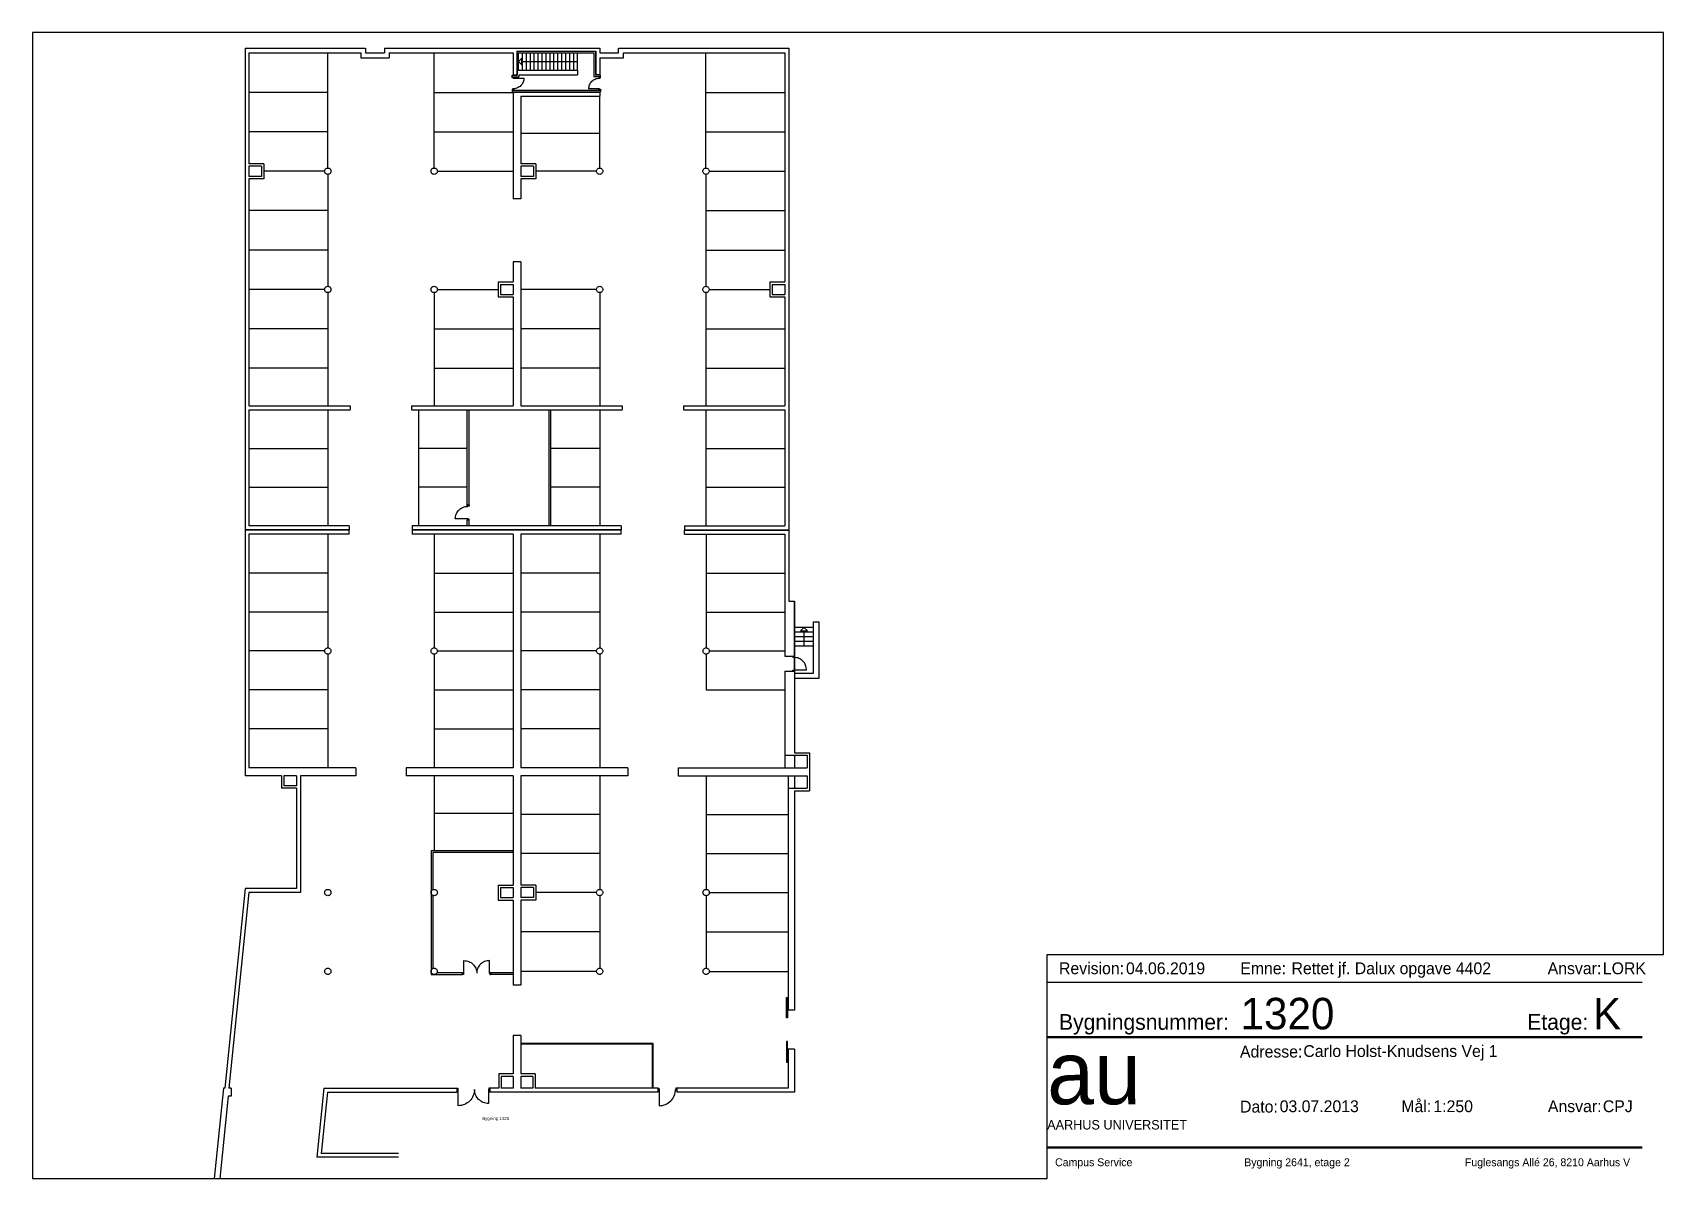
# Paper-space layout 'A3_pdf_liggende' of a CAD drawing. Header units: millimetres. Extents: x 0 to 414, y 0 to 291.
# The model-space entities are those that its viewports show. They can reach past a viewport. Long polylines and large blocks are cut down to what shows.
import ezdxf

# ---------------------------------------------------------------- set-up
doc = ezdxf.new("R2010")
doc.units = ezdxf.units.MM
doc.header["$LTSCALE"] = 100
doc.linetypes.add('HIDDEN', pattern=[5, 4, -1])
for name, color, linetype in [('A10--T', 1, 'Continuous'), ('A12----', 1, 'Continuous'), ('a22--l-', 1, 'Continuous'), ('A22--U-', 3, 'Continuous'), ('A24----', 1, 'Continuous'), ('A321---', 1, 'Continuous'), ('A403---', 61, 'Continuous')]:
    doc.layers.add(name, color=color, linetype=linetype)
doc.layers.add('tegningsopsætning', color=7, linetype='Continuous', lineweight=50)
doc.styles.add('ARIAL', font='arial.ttf')
doc.styles.add('ISO', font='ISO')
doc.styles.add('tegningshoved str 3', font='', dxfattribs={"height": 3})
doc.styles.add('tegningshoved str 8', font='', dxfattribs={"height": 8})
doc.styles.get('tegningshoved str 3').set_extended_font_data('AU Passata')
doc.styles.get('tegningshoved str 8').set_extended_font_data('AU Passata')

# ---------------------------------------------------------------- blocks, each defined once
blk = doc.blocks.new('Tegningshoved')
at = {"layer": 'tegningsopsætning'}
for points in [[(0, 28), (151, 28)], [(0, 0), (151, 0)]]:
    blk.add_lwpolyline(points, dxfattribs=at)
at = {"layer": 'tegningsopsætning', "attachment_point": 1}
for s, width, insert, char_height in [('{\\fAU Passata|b0|i0|c0|p34;Bygningsnummer:}', 14.039, (3, 33.89), 4), ('{\\fAU Passata|b0|i0|c0|p34;Etage:}', 14.039, (121.82, 33.89), 4), ('{\\fAU Passata|b0|i0|c0|p34;Adresse:}', 14.039, (48.92, 25.86), 3), ('{\\fAU Passata|b0|i0|c0|p34;Mål:}', 14.039, (89.85, 12), 3), ('{\\fAU Passata|b0|i0|c0|p34;Dato:}', 14.039, (48.94, 11.9), 3), ('{\\fAU Passata|b0|i0|c0|p34;Ansvar:}', 14.039, (127.06, 12), 3), ('{\\fAU Passata|b0|i0|c0|p34;AARHUS UNIVERSITET}', 76.8942, (0, 7), 2.4)]:
    blk.add_mtext_dynamic_manual_height_columns(s, width=width, gutter_width=1250, heights=[0], dxfattribs=dict(at, insert=insert, char_height=char_height))
at = {"layer": 'tegningsopsætning', "attachment_point": 1, "style": 'ISO'}
for s, width, heights, insert, char_height in [('{\\fAU Peto|b0|i0|c0|p82;au}', 20.8914, [10], (0, 27), 16), ('{\\fAU Passata Light|b0|i0|c0|p34;Campus Service^I^I^I^IBygning 2641, etage 2^I^I^I^IFuglesangs Allé 26, 8210 Aarhus V}', 148.2946, [0], (2, -2.71), 2)]:
    blk.add_mtext_dynamic_manual_height_columns(s, width=width, gutter_width=1250, heights=heights, dxfattribs=dict(at, insert=insert, char_height=char_height))
blk = doc.blocks.new('aml. tegningshoved blok')
blk.add_blockref('Tegningshoved', (-156.36, 7.8))
at = {"layer": 'tegningsopsætning'}
for tag, p, height, style in [('XXXX', (-107.28, 37.8), 8, 'tegningshoved str 8'), ('X', (-17.84, 37.8), 8, 'tegningshoved str 8'), ('XXX', (-91.36, 30.8), 3, 'tegningshoved str 3'), ('XX.XX.2012', (-97.36, 16.8), 3, 'tegningshoved str 3'), ('1:XXX', (-58.36, 16.8), 3, 'tegningshoved str 3'), ('XXX', (-15.36, 16.8), 3, 'tegningshoved str 3')]:
    blk.add_attdef(tag, p, '', height=height, dxfattribs=dict(at, style=style))
blk = doc.blocks.new('Rev. blok')
for points in [[(-151, 11), (0, 11)], [(-151, 4), (0, 4)]]:
    blk.add_lwpolyline(points)
at = {"char_height": 3, "attachment_point": 1, "style": 'tegningshoved str 3'}
for s, insert in [('Revision:', (-148, 9)), ('Emne:', (-102, 9)), ('Ansvar:', (-24, 9))]:
    blk.add_mtext_dynamic_manual_height_columns(s, width=7, gutter_width=15, heights=[0], dxfattribs=dict(at, insert=insert))
at = {"style": 'tegningshoved str 3'}
for tag, p in [('XX.XX.2012', (-131, 6)), ('XXX', (-89, 6)), ('XXX', (-10, 6))]:
    blk.add_attdef(tag, p, '', height=3, dxfattribs=at)
blk = doc.blocks.new('PIL')
for p, q in [((0, 0), (-212, -212)), ((0, 0), (212, -212)), ((-212, -212), (212, -212))]:
    blk.add_line(p, q)
blk = doc.blocks.new('D121V')
for p, q in [((20, 0), (20, 110)), ((20, 110), (70, 110)), ((70, 0), (20, 0)), ((70, 110), (70, 0)), ((90, 30), (90, -1000)), ((1140, 110), (1140, 0)), ((1190, 110), (1140, 110)), ((1140, 0), (1190, 0)), ((1190, 0), (1190, 110))]:
    blk.add_line(p, q)
blk.add_arc((90, 30), 1030, 270, 0)
blk = doc.blocks.new('D97H')
for points in [[(-950, 110), (-900, 110), (-900, 0), (-950, 0)], [(-20, 0), (-20, 110), (-70, 110), (-70, 0)]]:
    blk.add_lwpolyline(points, close=True)
blk.add_lwpolyline([(-90, 30), (-90, -760, -0.4142136), (-880, 30)], format="xyb")
blk = doc.blocks.new('D85H')
for points in [[(-830, 0), (-780, 0), (-780, 110), (-830, 110)], [(-70, 110), (-20, 110), (-20, 0), (-70, 0)]]:
    blk.add_lwpolyline(points, close=True)
blk.add_lwpolyline([(-90, 30), (-90, -640, -0.4142136), (-760, 30)], format="xyb")
blk = doc.blocks.new('D97V')
for points in [[(20, 0), (20, 110), (70, 110), (70, 0)], [(950, 0), (950, 110), (900, 110), (900, 0)]]:
    blk.add_lwpolyline(points, close=True)
blk.add_lwpolyline([(90, 30), (90, -760, 0.4142136), (880, 30, 0.4142136)], format="xyb")

msp = doc.modelspace()

# ---------------------------------------------------------------- linework, layer by layer
at = {"layer": 'A12----'}
for p, q in [((-138902027, 257800707), (-138902027, 257770157)), ((-138902027, 257800707), (-138894377, 257800707)), ((-138894377, 257800707), (-138894377, 257800407)), ((-138893177, 257800707), (-138879527, 257800707)), ((-138893177, 257800707), (-138893177, 257800407)), ((-138884777, 257800527), (-138879777, 257800527)), ((-138884777, 257800527), (-138884777, 257799017)), ((-138879777, 257800527), (-138879777, 257799017)), ((-138879527, 257800707), (-138879527, 257800407)), ((-138878327, 257800707), (-138867537, 257800707)), ((-138878327, 257800407), (-138878327, 257800707)), ((-138867537, 257800707), (-138867537, 257770157)), ((-138901777, 257800407), (-138901777, 257793382)), ((-138901777, 257800407), (-138894677, 257800407)), ((-138894677, 257800407), (-138894677, 257800107)), ((-138894677, 257800107), (-138892877, 257800107)), ((-138894377, 257800407), (-138893177, 257800407)), ((-138892877, 257800407), (-138885027, 257800407)), ((-138892877, 257800407), (-138892877, 257800107)), ((-138885027, 257800407), (-138885027, 257799017)), ((-138879527, 257800407), (-138878327, 257800407)), ((-138879527, 257800107), (-138878027, 257800107)), ((-138879527, 257800107), (-138879527, 257799017)), ((-138878027, 257800407), (-138867787, 257800407)), ((-138878027, 257800107), (-138878027, 257800407)), ((-138867787, 257800407), (-138867787, 257785882)), ((-138885027, 257799017), (-138884777, 257799017)), ((-138879527, 257799017), (-138879777, 257799017)), ((-138885027, 257797927), (-138885027, 257791157)), ((-138885027, 257797927), (-138879527, 257797927)), ((-138884527, 257797677), (-138879527, 257797677)), ((-138884527, 257797677), (-138884527, 257793382)), ((-138879527, 257797927), (-138879527, 257797677)), ((-138900827, 257793382), (-138901777, 257793382)), ((-138900827, 257793382), (-138900827, 257792432)), ((-138883577, 257793382), (-138884527, 257793382)), ((-138883577, 257793382), (-138883577, 257792432)), ((-138900977, 257793232), (-138901777, 257793232)), ((-138901777, 257793232), (-138901777, 257792582)), ((-138900977, 257792582), (-138901777, 257792582)), ((-138901777, 257792432), (-138901777, 257778032)), ((-138900827, 257792432), (-138901777, 257792432)), ((-138900977, 257793232), (-138900977, 257792582)), ((-138884527, 257793232), (-138884527, 257792582)), ((-138884527, 257793232), (-138884527, 257792582)), ((-138883727, 257793232), (-138884527, 257793232)), ((-138883727, 257792582), (-138884527, 257792582)), ((-138884527, 257792432), (-138884527, 257791157)), ((-138883577, 257792432), (-138884527, 257792432)), ((-138883727, 257793232), (-138883727, 257792582)), ((-138884527, 257791157), (-138885027, 257791157)), ((-138885027, 257787157), (-138885027, 257785882)), ((-138884527, 257787157), (-138885027, 257787157)), ((-138884527, 257787157), (-138884527, 257778032)), ((-138885977, 257785882), (-138885977, 257784932)), ((-138885977, 257785882), (-138885027, 257785882)), ((-138885827, 257785732), (-138885027, 257785732)), ((-138885827, 257785732), (-138885827, 257785082)), ((-138885827, 257785082), (-138885027, 257785082)), ((-138885027, 257785732), (-138885027, 257785082)), ((-138885027, 257785732), (-138885027, 257785082)), ((-138868737, 257785882), (-138867787, 257785882)), ((-138868737, 257785882), (-138868737, 257784932)), ((-138868587, 257785732), (-138868587, 257785082)), ((-138868587, 257785732), (-138867787, 257785732)), ((-138868587, 257785082), (-138867787, 257785082)), ((-138867787, 257785732), (-138867787, 257785082)), ((-138885977, 257784932), (-138885027, 257784932)), ((-138885027, 257784932), (-138885027, 257778032)), ((-138868737, 257784932), (-138867787, 257784932)), ((-138867787, 257784932), (-138867787, 257778032)), ((-138901777, 257778032), (-138895357, 257778032)), ((-138901777, 257777782), (-138901777, 257770407)), ((-138901777, 257777782), (-138895357, 257777782)), ((-138895357, 257778032), (-138895357, 257777782)), ((-138891457, 257778032), (-138885027, 257778032)), ((-138891457, 257778032), (-138891457, 257777782)), ((-138891457, 257777782), (-138878107, 257777782)), ((-138884527, 257778032), (-138878107, 257778032)), ((-138878107, 257778032), (-138878107, 257777782)), ((-138874207, 257778032), (-138867787, 257778032)), ((-138874207, 257778032), (-138874207, 257777782)), ((-138874207, 257777782), (-138867787, 257777782)), ((-138867787, 257777782), (-138867787, 257770407)), ((-138895417, 257770157), (-138902027, 257770157)), ((-138902027, 257770137), (-138902027, 257754567)), ((-138895417, 257770137), (-138902027, 257770137)), ((-138895417, 257770407), (-138901777, 257770407)), ((-138901777, 257769887), (-138901777, 257755067)), ((-138895417, 257769887), (-138901777, 257769887)), ((-138895417, 257770407), (-138895417, 257770157)), ((-138895417, 257769887), (-138895417, 257770137)), ((-138878157, 257770407), (-138891417, 257770407)), ((-138891417, 257770407), (-138891417, 257770157)), ((-138878157, 257770157), (-138891417, 257770157)), ((-138891417, 257770137), (-138891417, 257769887)), ((-138878157, 257770137), (-138891417, 257770137)), ((-138885027, 257769887), (-138891417, 257769887)), ((-138885027, 257769887), (-138885027, 257755067)), ((-138884527, 257769887), (-138884527, 257755067)), ((-138878157, 257769887), (-138884527, 257769887)), ((-138878157, 257770407), (-138878157, 257770157)), ((-138878157, 257769887), (-138878157, 257770137)), ((-138874157, 257770407), (-138874157, 257770157)), ((-138874157, 257770407), (-138867787, 257770407)), ((-138874157, 257770157), (-138867537, 257770157)), ((-138874157, 257769887), (-138874157, 257770137)), ((-138874157, 257770137), (-138867537, 257770137)), ((-138874157, 257769887), (-138867787, 257769887)), ((-138867787, 257769887), (-138867787, 257762157)), ((-138867537, 257770137), (-138867537, 257765627)), ((-138867537, 257765627), (-138867167, 257765627)), ((-138867167, 257765627), (-138867167, 257756017)), ((-138865967, 257764327), (-138865617, 257764327)), ((-138865967, 257761077), (-138865967, 257764327)), ((-138865617, 257764327), (-138865617, 257760727)), ((-138867787, 257762157), (-138867277, 257762157)), ((-138867787, 257761187), (-138867787, 257755867)), ((-138867787, 257761187), (-138867277, 257761187)), ((-138867167, 257761077), (-138865967, 257761077)), ((-138865617, 257760727), (-138867167, 257760727)), ((-138895007, 257755067), (-138901777, 257755067)), ((-138895007, 257755067), (-138895007, 257754567)), ((-138885027, 257755067), (-138891807, 257755067)), ((-138891807, 257755067), (-138891807, 257754567)), ((-138877747, 257755067), (-138884527, 257755067)), ((-138877747, 257755067), (-138877747, 257754567)), ((-138874547, 257755067), (-138866367, 257755067)), ((-138874547, 257755067), (-138874547, 257754567)), ((-138867787, 257755867), (-138866367, 257755867)), ((-138867167, 257756017), (-138866217, 257756017)), ((-138866367, 257755867), (-138866367, 257755067)), ((-138866217, 257756017), (-138866217, 257753617)), ((-138899707, 257754567), (-138902027, 257754567)), ((-138899707, 257754567), (-138899707, 257753767)), ((-138899557, 257754567), (-138899557, 257753917)), ((-138898757, 257754567), (-138899557, 257754567)), ((-138898757, 257754567), (-138898757, 257753917)), ((-138898507, 257754567), (-138898507, 257747157)), ((-138895007, 257754567), (-138898507, 257754567)), ((-138885027, 257754567), (-138891807, 257754567)), ((-138885027, 257754567), (-138885027, 257747632)), ((-138884527, 257754567), (-138884527, 257747632)), ((-138877747, 257754567), (-138884527, 257754567)), ((-138874547, 257754567), (-138866367, 257754567)), ((-138866367, 257754567), (-138866367, 257753767)), ((-138898757, 257753767), (-138899707, 257753767)), ((-138898757, 257753917), (-138899557, 257753917)), ((-138898757, 257753767), (-138898757, 257747407)), ((-138867567, 257753767), (-138867567, 257739687)), ((-138867567, 257753767), (-138866367, 257753767)), ((-138867167, 257753617), (-138867167, 257739687)), ((-138867167, 257753617), (-138866217, 257753617)), ((-138902008, 257747407), (-138903300, 257734747)), ((-138901782, 257747157), (-138903048, 257734747)), ((-138898757, 257747407), (-138902008, 257747407)), ((-138898507, 257747157), (-138901782, 257747157)), ((-138885977, 257747632), (-138885027, 257747632)), ((-138885977, 257747632), (-138885977, 257746682)), ((-138885827, 257747482), (-138885827, 257746832)), ((-138885827, 257747482), (-138885027, 257747482)), ((-138885827, 257746832), (-138885027, 257746832)), ((-138885027, 257747482), (-138885027, 257746832)), ((-138885027, 257747482), (-138885027, 257746832)), ((-138883577, 257747632), (-138884527, 257747632)), ((-138883727, 257747482), (-138884527, 257747482)), ((-138884527, 257747482), (-138884527, 257746832)), ((-138884527, 257747482), (-138884527, 257746832)), ((-138883727, 257746832), (-138884527, 257746832)), ((-138883727, 257747482), (-138883727, 257746832)), ((-138883577, 257747632), (-138883577, 257746682)), ((-138885977, 257746682), (-138885027, 257746682)), ((-138885027, 257746682), (-138885027, 257741287)), ((-138884527, 257746682), (-138884527, 257741287)), ((-138883577, 257746682), (-138884527, 257746682)), ((-138884527, 257741287), (-138885027, 257741287)), ((-138867167, 257739687), (-138867567, 257739687)), ((-138885027, 257738087), (-138885027, 257735647)), ((-138884527, 257738087), (-138885027, 257738087)), ((-138884527, 257738087), (-138884527, 257735647)), ((-138867567, 257737217), (-138867567, 257734747)), ((-138867167, 257737217), (-138867567, 257737217)), ((-138867167, 257737217), (-138867167, 257734497)), ((-138885927, 257735647), (-138885927, 257734747)), ((-138885027, 257735647), (-138885927, 257735647)), ((-138885777, 257735497), (-138885777, 257734747)), ((-138885027, 257735497), (-138885777, 257735497)), ((-138885027, 257735497), (-138885027, 257734747)), ((-138883627, 257735647), (-138884527, 257735647)), ((-138883777, 257735497), (-138884527, 257735497)), ((-138884527, 257735497), (-138884527, 257734747)), ((-138883777, 257735497), (-138883777, 257734747)), ((-138883627, 257735647), (-138883627, 257734747)), ((-138903400, 257734747), (-138905029, 257718778)), ((-138903300, 257734747), (-138903400, 257734747)), ((-138902899, 257734747), (-138903048, 257734747)), ((-138902899, 257734747), (-138902899, 257734247)), ((-138897017, 257734747), (-138897464, 257730367)), ((-138896791, 257734497), (-138897189, 257730597)), ((-138897017, 257734747), (-138888587, 257734747)), ((-138896791, 257734497), (-138888587, 257734497)), ((-138888587, 257734747), (-138888587, 257734497)), ((-138886487, 257734747), (-138886487, 257734497)), ((-138885927, 257734747), (-138886487, 257734747)), ((-138875842, 257734497), (-138886487, 257734497)), ((-138885027, 257734747), (-138885777, 257734747)), ((-138883777, 257734747), (-138884527, 257734747)), ((-138875842, 257734747), (-138883627, 257734747)), ((-138875842, 257734747), (-138875842, 257734497)), ((-138867567, 257734747), (-138874632, 257734747)), ((-138874632, 257734747), (-138874632, 257734497)), ((-138867167, 257734497), (-138874632, 257734497)), ((-138903099, 257734247), (-138904681, 257718742)), ((-138902899, 257734247), (-138903099, 257734247)), ((-138892297, 257730367), (-138897464, 257730367)), ((-138892297, 257730597), (-138897189, 257730597))]:
    msp.add_line(p, q, dxfattribs=at)
at = {"layer": 'A12----', "color": 15}
for p, q in [((-138867787, 257755867), (-138867787, 257755067)), ((-138867167, 257755867), (-138867167, 257755067)), ((-138867567, 257754567), (-138867567, 257753767)), ((-138867167, 257754567), (-138867167, 257753767))]:
    msp.add_line(p, q, dxfattribs=at)
at = {"layer": 'A12----'}
for centre in [(-138896777, 257792907), (-138890027, 257792907), (-138879527, 257792907), (-138872787, 257792907), (-138896777, 257785407), (-138890027, 257785407), (-138879527, 257785407), (-138872787, 257785407), (-138896777, 257762477), (-138890027, 257762477), (-138879527, 257762477), (-138872777, 257762477), (-138896777, 257747157), (-138890027, 257747157), (-138879527, 257747157), (-138872777, 257747157), (-138896777, 257742157), (-138890027, 257742157), (-138879527, 257742157), (-138872777, 257742157)]:
    msp.add_circle(centre, 200, dxfattribs=at)
at = {"layer": 'a22--l-', "color": 15, "linetype": 'HIDDEN'}
for points in [[(-138876137, 257734747), (-138876137, 257737587), (-138884527, 257737587)], [(-138876187, 257734747), (-138876187, 257737537), (-138884527, 257737537)]]:
    msp.add_lwpolyline(points, dxfattribs=at)
at = {"layer": 'A22--U-'}
for p, q in [((-138884767, 257800407), (-138884767, 257800517)), ((-138884767, 257800517), (-138879787, 257800517)), ((-138884767, 257800407), (-138879897, 257800407)), ((-138879897, 257800407), (-138879897, 257798897)), ((-138879787, 257800517), (-138879787, 257799007)), ((-138885087, 257798897), (-138885087, 257799007)), ((-138885087, 257799007), (-138884767, 257799007)), ((-138885087, 257798897), (-138884657, 257798897)), ((-138884767, 257799317), (-138884767, 257799007)), ((-138884767, 257799317), (-138880927, 257799317)), ((-138884657, 257799017), (-138884657, 257798897)), ((-138884657, 257799017), (-138880927, 257799017)), ((-138880927, 257799317), (-138880927, 257799017)), ((-138879467, 257798897), (-138879897, 257798897)), ((-138879467, 257799007), (-138879787, 257799007)), ((-138879467, 257798897), (-138879467, 257799007)), ((-138885087, 257798047), (-138885087, 257797937)), ((-138885087, 257798047), (-138879467, 257798047)), ((-138885087, 257797937), (-138879467, 257797937)), ((-138879467, 257798047), (-138879467, 257797937)), ((-138887927, 257771737), (-138887927, 257777782)), ((-138887817, 257771737), (-138887817, 257777782)), ((-138882737, 257770407), (-138882737, 257777782)), ((-138882627, 257770407), (-138882627, 257777782)), ((-138887817, 257771737), (-138887927, 257771737)), ((-138887817, 257770767), (-138887927, 257770767)), ((-138887927, 257770407), (-138887927, 257770767)), ((-138887817, 257770407), (-138887817, 257770767)), ((-138867167, 257761187), (-138867167, 257765647)), ((-138867167, 257765627), (-138867167, 257762157)), ((-138867277, 257762157), (-138867161, 257762157)), ((-138867277, 257761187), (-138867167, 257761187)), ((-138885027, 257742067), (-138886427, 257742067)), ((-138886427, 257742067), (-138886427, 257741957)), ((-138885027, 257741957), (-138886427, 257741957))]:
    msp.add_line(p, q, dxfattribs=at)
for points in [[(-138885027, 257749687), (-138885027, 257749807), (-138890227, 257749807), (-138890227, 257741957), (-138888227, 257741957), (-138888227, 257742077)], [(-138885027, 257749687), (-138890107, 257749687), (-138890107, 257747340)], [(-138890107, 257746973), (-138890107, 257742340)], [(-138889844, 257742077), (-138888227, 257742077)]]:
    msp.add_lwpolyline(points, dxfattribs=at)
at = {"layer": 'A24----'}
for p, q in [((-138884677, 257799317), (-138884677, 257800407)), ((-138884465, 257799862), (-138880927, 257799862)), ((-138884427, 257799317), (-138884427, 257800407)), ((-138884177, 257799317), (-138884177, 257800407)), ((-138883927, 257799317), (-138883927, 257800407)), ((-138883677, 257799317), (-138883677, 257800407)), ((-138883427, 257799317), (-138883427, 257800407)), ((-138883177, 257799317), (-138883177, 257800407)), ((-138882927, 257799317), (-138882927, 257800407)), ((-138882677, 257799317), (-138882677, 257800407)), ((-138882427, 257799317), (-138882427, 257800407)), ((-138882177, 257799317), (-138882177, 257800407)), ((-138881927, 257799317), (-138881927, 257800407)), ((-138881677, 257799317), (-138881677, 257800407)), ((-138881427, 257799317), (-138881427, 257800407)), ((-138881177, 257799317), (-138881177, 257800407)), ((-138880927, 257799317), (-138880927, 257800407)), ((-138865967, 257763977), (-138867167, 257763977)), ((-138865967, 257763677), (-138867167, 257763677)), ((-138865967, 257763377), (-138867167, 257763377)), ((-138866567, 257763765), (-138866567, 257762777)), ((-138865967, 257763077), (-138867167, 257763077)), ((-138865967, 257762777), (-138867167, 257762777))]:
    msp.add_line(p, q, dxfattribs=at)
at = {"layer": 'A321---'}
for points in [[(-138888137, 257742047), (-138888137, 257742837, -0.4214268), (-138887327, 257742047)], [(-138886517, 257742047), (-138886517, 257742837, 0.4214268), (-138887327, 257742047)], [(-138887467, 257734667, -0.4142136), (-138888497, 257733637), (-138888497, 257734667)], [(-138886577, 257734667), (-138886577, 257733777, -0.4142136), (-138887467, 257734667, -0.4142136)]]:
    msp.add_lwpolyline(points, format="xyb", dxfattribs=at)
for points in [[(-138888207, 257741957), (-138888207, 257742067), (-138888157, 257742067), (-138888157, 257741957)], [(-138886447, 257741957), (-138886447, 257742067), (-138886497, 257742067), (-138886497, 257741957)], [(-138867617, 257740502), (-138867617, 257739202), (-138867667, 257739202), (-138867667, 257740502)], [(-138867617, 257736402), (-138867617, 257737702), (-138867667, 257737702), (-138867667, 257736402)], [(-138888567, 257734637), (-138888567, 257734747), (-138888517, 257734747), (-138888517, 257734637)], [(-138886507, 257734637), (-138886507, 257734747), (-138886557, 257734747), (-138886557, 257734637)]]:
    msp.add_lwpolyline(points, close=True, dxfattribs=at)
at = {"layer": 'A403---'}
for p, q in [((-138896777, 257793107), (-138896777, 257800407)), ((-138890027, 257793107), (-138890027, 257800407)), ((-138872787, 257793107), (-138872787, 257800407)), ((-138896777, 257797907), (-138901777, 257797907)), ((-138890027, 257797907), (-138885027, 257797907)), ((-138879527, 257793107), (-138879527, 257797677)), ((-138872787, 257797907), (-138867787, 257797907)), ((-138896777, 257795407), (-138901777, 257795407)), ((-138890027, 257795407), (-138885027, 257795407)), ((-138872787, 257795407), (-138867787, 257795407)), ((-138879527, 257795292), (-138884527, 257795292)), ((-138896977, 257792907), (-138900827, 257792907)), ((-138896777, 257792707), (-138896777, 257785607)), ((-138889827, 257792907), (-138885027, 257792907)), ((-138879727, 257792907), (-138883577, 257792907)), ((-138872787, 257792707), (-138872787, 257785607)), ((-138872587, 257792907), (-138867787, 257792907)), ((-138896777, 257790407), (-138901777, 257790407)), ((-138872787, 257790407), (-138867787, 257790407)), ((-138896777, 257787907), (-138901777, 257787907)), ((-138872787, 257787907), (-138867787, 257787907)), ((-138896977, 257785407), (-138901777, 257785407)), ((-138896777, 257785207), (-138896777, 257778032)), ((-138890027, 257785207), (-138890027, 257778032)), ((-138889827, 257785407), (-138885977, 257785407)), ((-138879727, 257785407), (-138884527, 257785407)), ((-138879527, 257785207), (-138879527, 257778032)), ((-138872787, 257785207), (-138872787, 257778032)), ((-138872587, 257785407), (-138868737, 257785407)), ((-138896777, 257782907), (-138901777, 257782907)), ((-138890027, 257782907), (-138885027, 257782907)), ((-138879527, 257782907), (-138884527, 257782907)), ((-138872787, 257782907), (-138867787, 257782907)), ((-138896777, 257780407), (-138901777, 257780407)), ((-138890027, 257780407), (-138885027, 257780407)), ((-138879527, 257780407), (-138884527, 257780407)), ((-138872787, 257780407), (-138867787, 257780407)), ((-138896777, 257777782), (-138896777, 257770407)), ((-138872787, 257777782), (-138872787, 257770407)), ((-138901777, 257775320), (-138896777, 257775320)), ((-138872787, 257775320), (-138867787, 257775320)), ((-138901777, 257772863), (-138896777, 257772863)), ((-138872787, 257772863), (-138867787, 257772863)), ((-138896777, 257769887), (-138896777, 257762677)), ((-138890027, 257769887), (-138890027, 257762677)), ((-138879527, 257769887), (-138879527, 257762677)), ((-138872777, 257769887), (-138872777, 257762677)), ((-138896777, 257767417), (-138901777, 257767417)), ((-138890027, 257767417), (-138885027, 257767417)), ((-138879527, 257767417), (-138884527, 257767417)), ((-138872777, 257767417), (-138867777, 257767417)), ((-138896777, 257764947), (-138901782, 257764947)), ((-138890027, 257764947), (-138885027, 257764947)), ((-138879527, 257764947), (-138884527, 257764947)), ((-138872777, 257764947), (-138867777, 257764947)), ((-138896977, 257762477), (-138901777, 257762477)), ((-138896777, 257762277), (-138896777, 257755067)), ((-138890027, 257762277), (-138890027, 257755067)), ((-138889827, 257762477), (-138885027, 257762477)), ((-138879727, 257762477), (-138884517, 257762477)), ((-138879527, 257762277), (-138879527, 257755067)), ((-138872777, 257762277), (-138872777, 257760007)), ((-138872577, 257762477), (-138867787, 257762477)), ((-138896777, 257760007), (-138901782, 257760007)), ((-138890027, 257760007), (-138885027, 257760007)), ((-138879527, 257760007), (-138884527, 257760007)), ((-138872777, 257760007), (-138867777, 257760007)), ((-138896777, 257757537), (-138901782, 257757537)), ((-138890027, 257757537), (-138885027, 257757537)), ((-138879527, 257757537), (-138884527, 257757537)), ((-138890027, 257754567), (-138890027, 257749807)), ((-138879527, 257754567), (-138879527, 257747357)), ((-138872777, 257754567), (-138872777, 257747357)), ((-138890027, 257752187), (-138885027, 257752187)), ((-138879527, 257752097), (-138884527, 257752097)), ((-138872777, 257752097), (-138867567, 257752097)), ((-138879527, 257749627), (-138884527, 257749627)), ((-138872777, 257749627), (-138867567, 257749627)), ((-138879727, 257747157), (-138883577, 257747157)), ((-138879527, 257746957), (-138879527, 257742357)), ((-138872777, 257746957), (-138872777, 257742357)), ((-138872577, 257747157), (-138867567, 257747157)), ((-138879527, 257744657), (-138884527, 257744657)), ((-138872777, 257744657), (-138867567, 257744657)), ((-138879727, 257742157), (-138884527, 257742157)), ((-138872577, 257742157), (-138867567, 257742157))]:
    msp.add_line(p, q, dxfattribs=at)
at = {"layer": 'A403---', "linetype": 'HIDDEN'}
for p, q in [((-138891027, 257777782), (-138891027, 257770407)), ((-138879527, 257777782), (-138879527, 257770407)), ((-138887927, 257775323), (-138891027, 257775323)), ((-138879527, 257775323), (-138882627, 257775323)), ((-138887927, 257772865), (-138891027, 257772865)), ((-138879527, 257772865), (-138882627, 257772865))]:
    msp.add_line(p, q, dxfattribs=at)

# ---------------------------------------------------------------- block references
at = {"layer": 'A24----', "rotation": 90}
msp.add_blockref('PIL', (-138884677, 257799862), dxfattribs=at)
at = {"layer": 'A24----'}
msp.add_blockref('PIL', (-138866567, 257763977), dxfattribs=at)
at = {"layer": 'A321---'}
for name, p, rotation in [('D85H', (-138884977, 257798897), 90), ('D85H', (-138879577, 257798047), 270), ('D97H', (-138887927, 257770767), 270), ('D97V', (-138867167, 257761187), 90)]:
    msp.add_blockref(name, p, dxfattribs=dict(at, rotation=rotation))
msp.add_blockref('D121V', (-138875842, 257734637), dxfattribs=at)

# ---------------------------------------------------------------- texts
at = {"layer": 'A10--T', "insert": (-138886982, 257732927), "char_height": 200, "attachment_point": 1, "style": 'ARIAL'}
msp.add_mtext_dynamic_manual_height_columns('Bygning 1321', width=2016.19, gutter_width=12.5, heights=[0], dxfattribs=at)

psp = doc.layouts.new('A3_pdf_liggende')

# ---------------------------------------------------------------- linework, layer by layer
at = {"layer": 'DEFPOINTS'}
psp.add_lwpolyline([(0, 0), (257.45, 0), (257.45, 56.8), (413.81, 56.8), (413.81, 290.68), (0, 290.68), (0, 0)], close=True, dxfattribs=at)

# ---------------------------------------------------------------- block references
ref = psp.add_blockref('Rev. blok', (408.45, 45.8))
ref.add_attrib('XXX', 'LORK', (398.45, 51.8), dxfattribs={"height": 3, "style": 'tegningshoved str 3'})
ref.add_attrib('XXX', 'Rettet jf. Dalux opgave 4402', (319.45, 51.8), dxfattribs={"height": 3, "style": 'tegningshoved str 3'})
ref.add_attrib('XX.XX.2012', '04.06.2019', (277.45, 51.8), dxfattribs={"height": 3, "style": 'tegningshoved str 3'})
ref = psp.add_blockref('aml. tegningshoved blok', (413.81, 0))
ref.add_attrib('XXXX', '1320', (306.52, 37.8), dxfattribs={"layer": 'tegningsopsætning', "height": 8, "style": 'tegningshoved str 8'})
ref.add_attrib('X', 'K', (395.96, 37.8), dxfattribs={"layer": 'tegningsopsætning', "height": 8, "style": 'tegningshoved str 8'})
ref.add_attrib('XXX', 'Carlo Holst-Knudsens Vej 1', (322.45, 30.8), dxfattribs={"layer": 'tegningsopsætning', "height": 3, "style": 'tegningshoved str 3'})
ref.add_attrib('XX.XX.2012', '03.07.2013', (316.45, 16.8), dxfattribs={"layer": 'tegningsopsætning', "height": 3, "style": 'tegningshoved str 3'})
ref.add_attrib('1:XXX', '1:250', (355.45, 16.8), dxfattribs={"layer": 'tegningsopsætning', "height": 3, "style": 'tegningshoved str 3'})
ref.add_attrib('XXX', 'CPJ', (398.45, 16.8), dxfattribs={"layer": 'tegningsopsætning', "height": 3, "style": 'tegningshoved str 3'})

# ---------------------------------------------------------------- viewports
at = {"layer": 'DEFPOINTS', "view_target_point": (-138885325.19, 257759925.61), "view_twist_angle": 360}
vp = psp.add_viewport(center=(206.9, 145.34), size=(413.81, 290.6818), view_center_point=(21548.56, 5436), view_height=72670.4605, dxfattribs=at)
vp.dxf.flags = 0x10000  # cut along an outline
vp.dxf.clipping_boundary_handle = psp.add_lwpolyline([(0, 0), (257.45, 0), (257.45, 56.8), (413.81, 56.8), (413.81, 290.68), (0, 290.68), (0, 0)], format="xyb", close=True, dxfattribs={"invisible": 1}).dxf.handle

doc.saveas('drawing.dxf')
